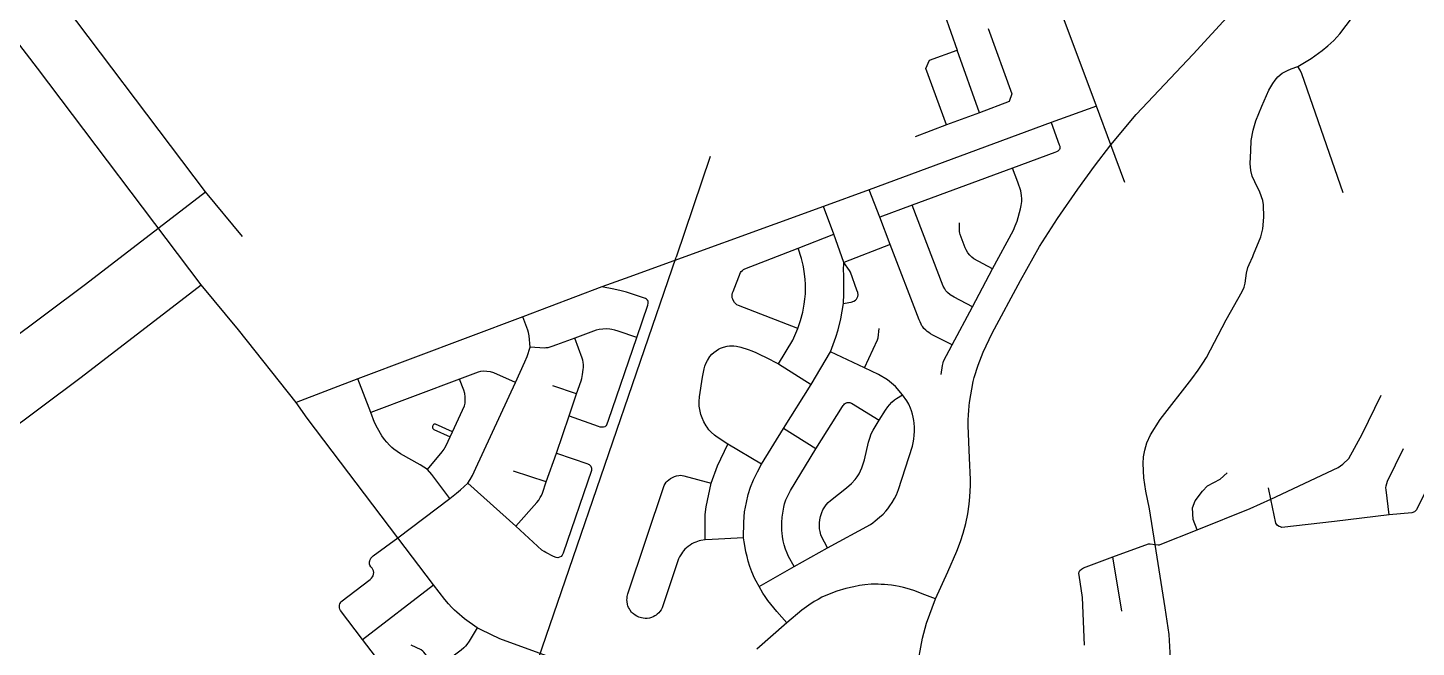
# Model space of a CAD drawing. Extents: x 705356 to 744726, y 4888607 to 4948520.
# Drawn here: x 711875 to 715151, y 4912230 to 4913692 of the extents above; entities that cross this region are included whole.
import ezdxf

# ---------------------------------------------------------------- set-up
doc = ezdxf.new("R2010")
doc.units = 0
for name, color, linetype in [('Archive County', 7, 'Continuous'), ('Arterials', 7, 'Continuous'), ('Collectors', 7, 'Continuous'), ('County', 7, 'Continuous'), ('County Data', 7, 'Continuous'), ('Locals', 7, 'Continuous'), ('Prop Parkway', 7, 'Continuous'), ('Township', 7, 'Continuous')]:
    doc.layers.add(name, color=color, linetype=linetype)

msp = doc.modelspace()

# ---------------------------------------------------------------- linework, layer by layer
at = {"layer": 'Archive County'}
for points in [[(712294, 4913305), (711908, 4913817), (711660, 4914139)], [(711386, 4912615), (711542, 4912737), (712011, 4913087), (712294, 4913305)], [(712381.6, 4913199.2), (712294, 4913305)]]:
    msp.add_lwpolyline(points, dxfattribs=at)
at = {"layer": 'Arterials'}
for p, q in [((714396.5, 4913507.2), (714289.8, 4913468.3)), ((714430.5, 4913415.6), (714396.5, 4913507.2)), ((714289.8, 4913468.3), (713860.2, 4913309.6)), ((714463.7, 4913326.5), (714430.5, 4913415.6)), ((713860.2, 4913309.6), (713752.5, 4913269.9)), ((713229.5, 4913080.9), (713043.3, 4913009.9)), ((713043.3, 4913009.9), (712653.7, 4912863.3)), ((712653.7, 4912863.3), (712507.8, 4912807.2)), ((712831.9, 4912376.8), (712747.9, 4912488.3))]:
    msp.add_line(p, q, dxfattribs=at)
for points in [[(714430.5, 4913415.6), (714490.3, 4913487.5), (714625.2, 4913630), (714845.4, 4913870.9)], [(714396.5, 4913507.2), (714283, 4913812.2)], [(714016.7, 4912343.6), (714046.1, 4912407.4), (714067, 4912456.4), (714075.9, 4912479.3), (714082.4, 4912498.9), (714088.2, 4912522.1), (714093.1, 4912544.3), (714096.5, 4912567.3), (714098, 4912584.7), (714098.8, 4912598), (714099.3, 4912611.6), (714099.3, 4912625.3), (714097.3, 4912675.9), (714094.1, 4912752.8), (714094.2, 4912765.4), (714094.7, 4912778), (714095.5, 4912788.7), (714096.2, 4912799.8), (714097.3, 4912807.7), (714106, 4912856.8), (714108.2, 4912866.6), (714117.7, 4912895.7), (714129.3, 4912926.5), (714150.4, 4912971), (714217.2, 4913095.2), (714262.4, 4913175.4), (714304.4, 4913241.8), (714352.9, 4913310.9), (714392.3, 4913365), (714430.5, 4913415.6)], [(713752.5, 4913269.9), (713284.4, 4913099.9), (713229.5, 4913080.9)], [(714535.2, 4912472.2), (714521.7, 4912556.8), (714513.4, 4912598.4), (714508.3, 4912629.7), (714506.9, 4912663.4), (714507.5, 4912679.1), (714510.8, 4912695.2), (714515.4, 4912712.3), (714524.1, 4912730.9), (714546.9, 4912767.2), (714621.5, 4912863.3), (714636.4, 4912883.4), (714648, 4912900.3), (714656, 4912914), (714702.6, 4913002.6), (714740.4, 4913069.5), (714745.2, 4913079.8), (714747.4, 4913088.9)], [(712507.8, 4912807.2), (712371.6, 4912979.2)], [(712747.9, 4912488.3), (712534.2, 4912770.4), (712507.8, 4912807.2)], [(714500.6, 4911670.1), (714521.9, 4911761.6), (714530.1, 4911788.6), (714537.4, 4911806.4), (714580.2, 4911915), (714584.2, 4911929.5), (714586.9, 4911946.4), (714588.9, 4911965.3), (714589, 4911981.7), (714573.9, 4912160.4), (714568, 4912259.9), (714559, 4912322.9), (714535.2, 4912472.2)], [(712935.2, 4912275.6), (712905.6, 4912297), (712887.1, 4912312.4), (712881.7, 4912317.4), (712875.2, 4912323.9), (712867.8, 4912331.9), (712858.6, 4912342.3), (712831.9, 4912376.8)], [(713985.2, 4911821.1), (713973.4, 4911882.7), (713964.5, 4911937.3), (713962.4, 4911953.2), (713961.8, 4911968.6), (713963.3, 4912024.7), (713966.8, 4912093.2), (713972.6, 4912178.7), (713985.7, 4912251.5), (713995.4, 4912286.5), (714016.7, 4912343.6)], [(713299.9, 4912127.1), (713257.4, 4912151.6), (713142.1, 4912193.7), (712988.4, 4912249.9), (712944.4, 4912270.9), (712935.2, 4912275.6)]]:
    msp.add_lwpolyline(points, dxfattribs=at)
at = {"layer": 'Collectors'}
for points in [[(713776.9, 4913204.8), (713752.5, 4913269.9)], [(713800.7, 4913137.7), (713776.9, 4913204.8)], [(713799.4, 4913041.5), (713800.5, 4913064.1), (713800.8, 4913089.1), (713800.1, 4913109.9), (713799.9, 4913118.8), (713800.7, 4913137.7)], [(713769, 4912926.9), (713781.8, 4912961.7), (713787.2, 4912979), (713793.7, 4913004.6), (713799.4, 4913041.5)], [(713060.2, 4912937.7), (713057.7, 4912964.6), (713056.1, 4912972.7), (713054.4, 4912978.4), (713043.3, 4913009.9)], [(713025.5, 4912854.8), (713048, 4912903.7), (713053, 4912916.3), (713060.2, 4912937.7)], [(713723.5, 4912849.9), (713769, 4912926.9)], [(712912.8, 4912617.3), (712918.8, 4912625.4), (712924.1, 4912634.9), (712932.3, 4912652.8), (713025.5, 4912854.8)], [(713658.3, 4912746), (713723.5, 4912849.9)], [(714808.4, 4912579.4), (714967.3, 4912653.9), (714978.4, 4912661.9), (714992.3, 4912675), (715023.3, 4912733), (715068.3, 4912824.5)], [(713606.4, 4912662.2), (713658.3, 4912746)], [(713563.7, 4912488.2), (713564.1, 4912524.7), (713566.1, 4912549.4), (713570.4, 4912571.3), (713574.6, 4912589.9), (713580.5, 4912607.4), (713587.6, 4912625), (713596.5, 4912643.9), (713606.4, 4912662.2)], [(712870.3, 4912581.2), (712886.7, 4912593.3), (712896.2, 4912600.9), (712912.8, 4912617.3)], [(712747.9, 4912488.3), (712870.3, 4912581.2)], [(714634.6, 4912507.1), (714759, 4912557), (714808.4, 4912579.4)], [(714535.2, 4912472.2), (714541.9, 4912471.2), (714545.1, 4912471.4), (714547.2, 4912472), (714634.6, 4912507.1)], [(713600.6, 4912373.2), (713593.3, 4912385.8), (713589.8, 4912392.7), (713583.6, 4912407.4), (713578.9, 4912420.3), (713574.7, 4912433.2), (713572, 4912443.7), (713569.3, 4912455.2), (713567.3, 4912465.2), (713565.2, 4912478.4), (713563.7, 4912488.2)], [(713665.6, 4912287), (713642.3, 4912314.3), (713621.3, 4912340), (713614.5, 4912349.1), (713609.1, 4912357.2), (713600.6, 4912373.2)], [(714016.7, 4912343.6), (713985.2, 4912355.7), (713968.2, 4912362.6), (713955.3, 4912366.9), (713941.2, 4912370.4), (713930.7, 4912372.8), (713922.6, 4912374.5), (713913.3, 4912375.9), (713904.5, 4912376.9), (713896.6, 4912377.5), (713888.7, 4912378.1), (713881.6, 4912378.5), (713874.9, 4912378.8), (713864.9, 4912378.3), (713850.2, 4912376.8), (713837.6, 4912375.1), (713823.9, 4912372.5), (713805.1, 4912368.4), (713783.8, 4912362), (713761.7, 4912353.2), (713748.9, 4912347.6), (713739.6, 4912342.4), (713730.7, 4912337.5), (713717.8, 4912329.3), (713701.6, 4912317.4), (713665.6, 4912287)], [(712935.2, 4912275.6), (712916.3, 4912244.4), (712910.9, 4912236), (712907.8, 4912232.3), (712903.3, 4912228), (712897.5, 4912223.1), (712839.8, 4912179.3)], [(713665.6, 4912287), (713594.8, 4912224.8)]]:
    msp.add_lwpolyline(points, dxfattribs=at)
at = {"layer": 'County'}
msp.add_lwpolyline([(711376, 4912395), (711532, 4912517), (712001, 4912867), (712284, 4913085)], dxfattribs=at)
at = {"layer": 'County Data'}
for points in [[(712294, 4913305), (711908, 4913817), (711660, 4914139)], [(711386, 4912615), (711542, 4912737), (712011, 4913087), (712294, 4913305)], [(712381.6, 4913199.2), (712294, 4913305)]]:
    msp.add_lwpolyline(points, dxfattribs=at)
at = {"layer": 'Locals'}
for p, q in [((714037.8, 4913724.2), (714067.8, 4913639.6)), ((714120.5, 4913491.6), (714067.8, 4913639.6)), ((714198.4, 4913360.8), (713961.4, 4913273.2)), ((713885.4, 4913245), (713860.2, 4913309.6)), ((713961.4, 4913273.2), (713885.4, 4913245)), ((713909.9, 4913180.1), (713885.4, 4913245)), ((713692.7, 4913172), (713776.9, 4913204.8)), ((713909.9, 4913180.1), (713800.7, 4913137.7)), ((713849.2, 4912889.2), (713769, 4912926.9)), ((712684.2, 4912783.6), (712653.7, 4912863.3)), ((712893.5, 4912862.8), (712684.2, 4912783.6)), ((713169.8, 4912827.7), (713113.9, 4912846.5)), ((713152.1, 4912776.1), (713169.8, 4912827.7)), ((713122, 4912687.9), (713152.1, 4912776.1)), ((713734.7, 4912698.2), (713658.3, 4912746)), ((713606.4, 4912662.2), (713526.9, 4912709.3)), ((713097.8, 4912619.8), (713122, 4912687.9)), ((713097.8, 4912619.8), (713021, 4912645.1)), ((713026.2, 4912515.3), (712912.8, 4912617.3)), ((714808.4, 4912579.4), (714802.5, 4912606)), ((714456.7, 4912314.5), (714435.4, 4912443)), ((713600.6, 4912373.2), (713683, 4912420.3)), ((712763.3, 4912119.8), (712664.5, 4912248.1))]:
    msp.add_line(p, q, dxfattribs=at)
for points in [[(714872, 4913600.8), (714902.9, 4913619.6), (714929.2, 4913638.4), (714942.5, 4913649.3), (714957.1, 4913662.3), (714970.7, 4913677.7), (715050.1, 4913783.2), (715122.3, 4913875.1), (715148.3, 4913910.2), (715162.7, 4913932.6), (715172.5, 4913950.8), (715204.6, 4914023.7)], [(714140.8, 4913690.6), (714196.6, 4913536.4), (714190.7, 4913517.9), (714120.5, 4913491.6)], [(714043.1, 4913462.7), (713994.2, 4913595.6), (714002.3, 4913615.5), (714067.8, 4913639.6)], [(714747.4, 4913088.9), (714750.4, 4913113.1), (714753.8, 4913126.2), (714756.9, 4913132.9), (714765.7, 4913151.8), (714767.5, 4913156.7), (714784.3, 4913198.7), (714789.2, 4913217.8), (714791.7, 4913245.2), (714790.6, 4913273.8), (714789.1, 4913284), (714782.5, 4913303.7), (714770.3, 4913328.7), (714764.4, 4913341.9), (714761.2, 4913354.9), (714759.7, 4913372), (714760.8, 4913401.5), (714762, 4913425.6), (714766.4, 4913450.2), (714772.8, 4913472.1), (714786.5, 4913506.7), (714803.4, 4913544.9), (714812.7, 4913560.6), (714818.3, 4913568.5), (714824.9, 4913576.6), (714835.1, 4913584.6), (714847.6, 4913591.1), (714856.1, 4913595), (714872, 4913600.8)], [(714978.7, 4913302.2), (714881.2, 4913583.1), (714877.1, 4913591.8), (714872, 4913600.8)], [(714120.5, 4913491.6), (714043.1, 4913462.7)], [(714043.1, 4913462.7), (713968.8, 4913434.9)], [(714289.8, 4913468.3), (714308.9, 4913415.5), (714309.8, 4913412.4), (714310, 4913409.4), (714309.9, 4913406.7), (714309.3, 4913404.7), (714307.8, 4913403), (714305.2, 4913401), (714302.2, 4913399.3), (714298.3, 4913397.4), (714198.4, 4913360.8)], [(714151.3, 4913123.1), (714200.5, 4913214.2), (714205.1, 4913224.6), (714209.2, 4913235.4), (714217.1, 4913264.9), (714218.9, 4913272.8), (714220.1, 4913281.9), (714220.2, 4913288.5), (714220, 4913296.4), (714219.2, 4913301.9), (714218.2, 4913307.2), (714211.3, 4913328), (714198.4, 4913360.8)], [(714103.8, 4913033.3), (714060.7, 4913056.1), (714051.4, 4913061.8), (714045.1, 4913067.4), (714041.5, 4913071.4), (714038.4, 4913076), (714034.8, 4913082.1), (713961.4, 4913273.2)], [(714151.3, 4913123.1), (714107.4, 4913147), (714102.2, 4913150.8), (714097.9, 4913155), (714093, 4913161), (714089, 4913168), (714086.6, 4913172.7), (714075.1, 4913203.7), (714074, 4913207.3), (714073.3, 4913211.1), (714073.1, 4913232)], [(713691.9, 4912982.2), (713551.6, 4913036.3), (713548, 4913038.4), (713544.7, 4913041), (713542.4, 4913043.7), (713539.3, 4913048.8), (713538.2, 4913051.5), (713537.3, 4913054.9), (713537, 4913058.5), (713536.9, 4913062.4), (713537.7, 4913066.1), (713539.1, 4913069.7), (713556.7, 4913114.3), (713558.4, 4913117), (713561, 4913119.3), (713563.6, 4913121.5), (713566.7, 4913123.2), (713692.7, 4913172)], [(713691.9, 4912982.2), (713698, 4913000.9), (713703.4, 4913020.7), (713707, 4913039.7), (713708.6, 4913051.1), (713709.6, 4913063.7), (713710, 4913074.7), (713709.7, 4913086.6), (713709.2, 4913098.2), (713707.7, 4913111.2), (713705.4, 4913127.4), (713704.4, 4913131.9), (713700.5, 4913147.1), (713692.7, 4913172)], [(714055.9, 4912943.3), (714010.4, 4912966.7), (714005.3, 4912969.4), (714000.7, 4912972.5), (713996.8, 4912975.4), (713993.7, 4912978), (713989.2, 4912982.5), (713986.5, 4912986.3), (713984.8, 4912988.8), (713982.9, 4912992.3), (713980.3, 4912998), (713978.3, 4913002.8), (713909.9, 4913180.1)], [(713799.4, 4913041.5), (713812.5, 4913043.3), (713817.9, 4913044.3), (713823.9, 4913046.5), (713827.8, 4913049.1), (713830.3, 4913051.4), (713832.2, 4913054.3), (713833.6, 4913057.7), (713834, 4913061.9), (713833.2, 4913067.2), (713831.3, 4913072.7), (713815.8, 4913115), (713813.8, 4913118.7), (713800.7, 4913137.7)], [(714103.8, 4913033.3), (714151.3, 4913123.1)], [(713337.4, 4913048.5), (713336.4, 4913050), (713334.5, 4913051.7), (713332.4, 4913053), (713287.6, 4913067.7), (713274.7, 4913071.4), (713257.3, 4913075.4), (713229.5, 4913080.9)], [(713311.7, 4912961.2), (713338.2, 4913037.4), (713339, 4913042), (713339, 4913044.1), (713338.6, 4913046), (713337.7, 4913048), (713337.4, 4913048.5)], [(714055.9, 4912943.3), (714103.8, 4913033.3)], [(713165.9, 4912959.7), (713122.7, 4912943.8), (713111.7, 4912939.7), (713102.1, 4912936.9), (713097.4, 4912936.3), (713093.9, 4912935.9), (713060.2, 4912937.7)], [(713152.1, 4912776.1), (713220.5, 4912751.9), (713225, 4912750.4), (713228.8, 4912749.8), (713233.1, 4912749.7), (713237, 4912750.9), (713238.6, 4912752.1), (713240, 4912753.5), (713240.9, 4912755), (713242, 4912757.4), (713245.3, 4912766.1), (713311.7, 4912961.2)], [(713311.7, 4912961.2), (713267.7, 4912976.2), (713260.4, 4912978.2), (713252.6, 4912979.9), (713248.2, 4912980.7), (713240.1, 4912981.2), (713232.1, 4912980.9), (713223, 4912980.1), (713215.7, 4912978.4), (713165.9, 4912959.7)], [(713169.8, 4912827.7), (713180.5, 4912859), (713181.8, 4912863.8), (713183.8, 4912873.2), (713185.6, 4912885.2), (713186, 4912890.2), (713186, 4912896.6), (713185.3, 4912902.7), (713184.4, 4912907.6), (713183.1, 4912912.1), (713165.9, 4912959.7)], [(713646.1, 4912898.6), (713679.8, 4912954.9), (713691.9, 4912982.2)], [(713849.2, 4912889.2), (713880.2, 4912955.3), (713880.8, 4912957.6), (713881.2, 4912959.8), (713883.6, 4912981.8)], [(713526.9, 4912709.3), (713501.9, 4912725.7), (713495, 4912730.6), (713487.2, 4912737.7), (713482.2, 4912743), (713477.8, 4912748.9), (713475.5, 4912752.5), (713470.2, 4912762), (713466, 4912771.1), (713463.1, 4912779.5), (713460.4, 4912790.6), (713459.3, 4912798.8), (713459.1, 4912804.5), (713459.2, 4912809.8), (713460.2, 4912820.9), (713467.2, 4912867), (713470.8, 4912886.7), (713472.3, 4912892.9), (713474.8, 4912899.9), (713478.4, 4912907), (713484.3, 4912915.8), (713489.3, 4912921.5), (713493.7, 4912925.6), (713498.9, 4912929.6), (713504.5, 4912933.1), (713509.4, 4912935.7), (713516.3, 4912938.4), (713524.9, 4912940.5), (713531, 4912941.2), (713536.7, 4912941.6), (713540.9, 4912941.4), (713547.4, 4912940.5), (713557.2, 4912938.2), (713574.4, 4912932.4), (713583.4, 4912929.3), (713592.7, 4912925.4), (713603.8, 4912920.3), (713615.3, 4912914.6), (713646.1, 4912898.6)], [(714030.5, 4912873.9), (714033.3, 4912895.1), (714034.6, 4912901), (714036, 4912905.4), (714055.9, 4912943.3)], [(713646.1, 4912898.6), (713723.5, 4912849.9)], [(713938.6, 4912825.7), (713922.3, 4912845.1), (713903.5, 4912861.1), (713882.4, 4912873.9), (713849.2, 4912889.2)], [(712877.1, 4912738.6), (712904.9, 4912799.4), (712906.5, 4912805.9), (712907.2, 4912813), (712906.9, 4912820.6), (712905.8, 4912828.5), (712903.4, 4912836.8), (712893.5, 4912862.8)], [(713025.5, 4912854.8), (712974.8, 4912877.6), (712966.5, 4912879.8), (712958.2, 4912880.9), (712950.5, 4912881.5), (712943.1, 4912880.6), (712937.7, 4912879.3), (712893.5, 4912862.8)], [(713761.9, 4912464), (713863, 4912519.7), (713868.7, 4912523.5), (713874.7, 4912528), (713884.8, 4912536.6), (713893.1, 4912544), (713899.7, 4912551), (713904, 4912556.5), (713908.8, 4912563.3), (713914.4, 4912571.3), (713920.3, 4912580.8), (713924.5, 4912589.5), (713929.6, 4912602.3), (713962.4, 4912704.6), (713964.2, 4912712.6), (713965.7, 4912720.7), (713966.6, 4912730.2), (713967, 4912739.3), (713966.9, 4912749), (713966.3, 4912758.3), (713965.7, 4912764.9), (713963.9, 4912772.9), (713962.4, 4912780.3), (713959.9, 4912787.8), (713957.5, 4912794.4), (713953.5, 4912803.3), (713948.8, 4912811.3), (713938.6, 4912825.7)], [(713884, 4912765.8), (713898.7, 4912789.1), (713904.2, 4912797.3), (713908.2, 4912802.3), (713913.7, 4912808.3), (713920, 4912813.5), (713924.5, 4912817), (713938.6, 4912825.7)], [(713734.7, 4912698.2), (713797, 4912798.3), (713798.5, 4912800.2), (713800.5, 4912802.3), (713802.4, 4912804.2), (713804.6, 4912805.7), (713806.6, 4912806.6), (713808.5, 4912807.1), (713810.2, 4912807.4), (713812.1, 4912807.4), (713814.3, 4912807.1), (713816.4, 4912806.7), (713818.8, 4912805.8), (713884, 4912765.8)], [(712818, 4912649.1), (712800.3, 4912660.2), (712754.4, 4912685.9), (712746, 4912691.5), (712738.6, 4912697.1), (712734, 4912701), (712728.1, 4912707.1), (712721.8, 4912714.1), (712716.4, 4912720.5), (712710.5, 4912728.8), (712699.6, 4912746.7), (712692.6, 4912760.1), (712684.2, 4912783.6)], [(713761.9, 4912464), (713748.1, 4912490.8), (713746.2, 4912495.1), (713744.3, 4912503), (713743.2, 4912509.3), (713743, 4912516), (713742.8, 4912523.5), (713743.6, 4912530.5), (713745.2, 4912538.2), (713748.6, 4912548), (713751.2, 4912554.3), (713755.8, 4912561.5), (713758.7, 4912565.6), (713763.4, 4912571.1), (713768.6, 4912575.9), (713807.1, 4912606.4), (713818.7, 4912616.6), (713826.9, 4912625.5), (713831.9, 4912632.1), (713836.4, 4912639.3), (713843.3, 4912652.9), (713849, 4912671.9), (713858.4, 4912713.6), (713861.5, 4912723.6), (713865.3, 4912733.4), (713869.7, 4912742.5), (713874.6, 4912750.4), (713884, 4912765.8)], [(712818, 4912649.1), (712852.4, 4912690.8), (712857.1, 4912697.3), (712859.1, 4912700.8), (712861.9, 4912705.7), (712871.4, 4912726.3)], [(712877.1, 4912738.6), (712837.1, 4912756.4), (712833.9, 4912756.1), (712832.3, 4912755.3), (712830.3, 4912752.7), (712829.8, 4912751.4), (712829.4, 4912749.6), (712830, 4912747.6), (712830.7, 4912745.7), (712832.6, 4912744), (712871.4, 4912726.3)], [(712871.4, 4912726.3), (712877.1, 4912738.6)], [(715239.1, 4912729.5), (715151.7, 4912553.7), (715147.5, 4912549.5), (715140.5, 4912546.9), (715087.1, 4912542.2)], [(713487, 4912617.2), (713502.3, 4912657.9), (713526.9, 4912709.3)], [(713683, 4912420.3), (713670.2, 4912443.9), (713666.6, 4912451.8), (713663.1, 4912460.9), (713659.5, 4912471.8), (713657.5, 4912480.8), (713655.7, 4912491), (713654.6, 4912498.8), (713654, 4912504.9), (713653.8, 4912510.4), (713654.2, 4912524.2), (713655, 4912536.5), (713657.1, 4912551.2), (713658.5, 4912560.1), (713660.6, 4912567.9), (713663.8, 4912577.3), (713668.8, 4912588.5), (713674.5, 4912599.7), (713734.7, 4912698.2)], [(715087.1, 4912542.2), (715080.2, 4912601.1), (715079.5, 4912606.2), (715080.2, 4912610.8), (715081.5, 4912616.3), (715083.1, 4912621.9), (715120.8, 4912699)], [(713122, 4912687.9), (713196, 4912662.5), (713197.2, 4912662.1), (713199.4, 4912661), (713202, 4912658.9), (713203.6, 4912656.8), (713204.5, 4912654.9), (713205, 4912652.8), (713205.2, 4912649.7), (713204.6, 4912647.3), (713138, 4912452.1), (713135.7, 4912447.1), (713133.1, 4912444.1), (713129.4, 4912442.2), (713125.5, 4912441), (713121.9, 4912441.3), (713115.1, 4912444.1), (713097, 4912453.1), (713093.1, 4912455.6), (713088.1, 4912459.1), (713026.2, 4912515.3)], [(712870.3, 4912581.2), (712827.8, 4912637.8), (712818, 4912649.1)], [(713473.3, 4912483.4), (713462.9, 4912481.8), (713459.1, 4912480.8), (713454.9, 4912479.2), (713451.5, 4912478.1), (713446.5, 4912475.9), (713442.1, 4912473.5), (713438.1, 4912470.9), (713432.8, 4912467.3), (713429, 4912464.3), (713425.3, 4912460.9), (713422, 4912457.2), (713419.9, 4912454.2), (713417.1, 4912450.3), (713412.9, 4912443.2), (713410.6, 4912438.3), (713371.8, 4912323.1), (713369.2, 4912317.7), (713366.6, 4912314.3), (713363.7, 4912311.3), (713359.8, 4912307.7), (713357.2, 4912305.5), (713354.4, 4912303.5), (713350.6, 4912301.6), (713346.2, 4912300.1), (713341.7, 4912298.7), (713336.5, 4912297.8), (713332, 4912297.7), (713327.2, 4912298), (713322.9, 4912298.8), (713316.9, 4912300.8), (713312.1, 4912302.8), (713307.7, 4912305.3), (713303.7, 4912308.3), (713299.7, 4912312), (713295.9, 4912317.4), (713294.4, 4912320), (713292.4, 4912323.9), (713291, 4912327.3), (713290.1, 4912330.8), (713288.9, 4912337.5), (713288.7, 4912341.5), (713288.8, 4912344.9), (713289.4, 4912349.2), (713291, 4912356), (713376.7, 4912611.2), (713379.2, 4912615.6), (713381.4, 4912619), (713383.9, 4912621.7), (713387.1, 4912624.7), (713391.2, 4912627.7), (713395.8, 4912630.6), (713401, 4912632.7), (713405.6, 4912634.1), (713410.7, 4912635.3), (713415.3, 4912635.8), (713418.9, 4912635.4), (713422.8, 4912634.7), (713487, 4912617.2)], [(714634.6, 4912507.1), (714625.2, 4912531.4), (714623.6, 4912558.8), (714629.6, 4912575.4), (714647.1, 4912598), (714658.7, 4912610.7), (714688.2, 4912626.2), (714705.3, 4912641.6)], [(713026.2, 4912515.3), (713076.2, 4912571.3), (713080.3, 4912577.2), (713083.9, 4912582.9), (713086.7, 4912588.3), (713089, 4912593.5), (713097.8, 4912619.8)], [(713473.3, 4912483.4), (713473.4, 4912543.4), (713475.2, 4912561.3), (713487, 4912617.2)], [(715087.1, 4912542.2), (714958.4, 4912526.4), (714834.3, 4912512.7), (714830.6, 4912513.6), (714827.4, 4912515.1), (714823.6, 4912517.4), (714820.1, 4912522.5), (714808.4, 4912579.4)], [(712681.7, 4912434), (712681.8, 4912434.6), (712682.6, 4912436.3), (712683.4, 4912438), (712684.6, 4912440.1), (712685.9, 4912441.8), (712689.6, 4912445.1), (712747.9, 4912488.3)], [(713563.7, 4912488.2), (713489.4, 4912483.9), (713473.3, 4912483.4)], [(713683, 4912420.3), (713761.9, 4912464)], [(714435.4, 4912443), (714519.4, 4912473.9), (714523.1, 4912474.1), (714535.2, 4912472.2)], [(712664.5, 4912248.1), (712612.8, 4912316.5), (712611.3, 4912319.6), (712610.5, 4912322.8), (712610.1, 4912325.8), (712610.1, 4912329), (712610.9, 4912332.1), (712612.3, 4912334.8), (712613.8, 4912336.5), (712683, 4912389.5), (712686.1, 4912392.5), (712688.4, 4912395.6), (712689.8, 4912398.5), (712690.8, 4912402.2), (712691.3, 4912406.3), (712690.8, 4912409.9), (712689.2, 4912413.1), (712687, 4912416), (712684.3, 4912419.8), (712682.2, 4912423.1), (712681.4, 4912425.8), (712681, 4912428.8), (712681.1, 4912431.6), (712681.7, 4912434)], [(714355.4, 4912407.9), (714357.6, 4912411), (714361.1, 4912414), (714366.3, 4912417.1), (714435.4, 4912443)], [(714355.4, 4912407.9), (714355.2, 4912407.6), (714354.1, 4912403.5), (714354.9, 4912399.8), (714363, 4912346.8), (714367.8, 4912234.6)], [(712664.5, 4912248.1), (712831.9, 4912376.8)], [(712839.8, 4912179.3), (712809.2, 4912218.4), (712806.8, 4912220.8), (712803.2, 4912223.4), (712779.8, 4912234.9)]]:
    msp.add_lwpolyline(points, dxfattribs=at)
at = {"layer": 'Prop Parkway'}
for points in [[(713485, 4913388.4), (713405, 4913150.6)], [(713152.1, 4912413.7), (713405, 4913150.6)], [(712790.1, 4911359.5), (713152.1, 4912413.7)]]:
    msp.add_lwpolyline(points, dxfattribs=at)
at = {"layer": 'Township'}
for points in [[(712284, 4913085), (711898, 4913597), (711650, 4913919)], [(712371.6, 4912979.2), (712284, 4913085)]]:
    msp.add_lwpolyline(points, dxfattribs=at)

doc.saveas('drawing.dxf')
